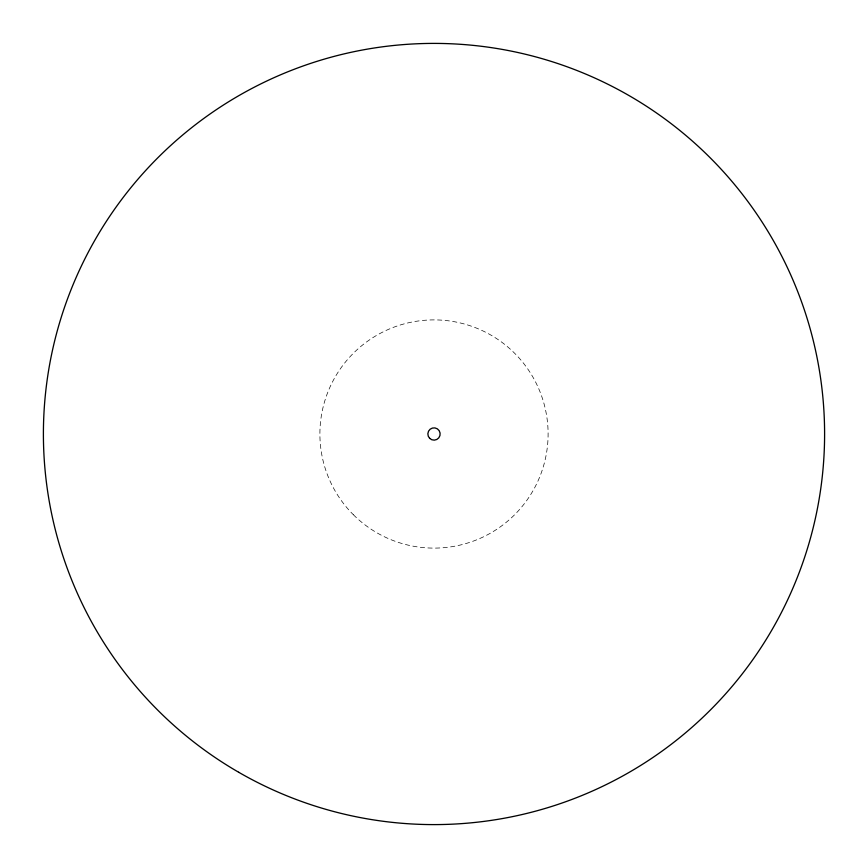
<?xml version="1.0" encoding="UTF-8"?>
<svg xmlns="http://www.w3.org/2000/svg" width="868" height="868" viewBox="0 0 868 868"><rect width="100%" height="100%" fill="white"/><g stroke="black" fill="none" stroke-linecap="round" stroke-linejoin="round"><path stroke-width="0.65" stroke-dasharray="4.34 3.25" d="M353.319 514.681A114.099 114.099 0 0 0 544.214 463.534A114.099 114.099 0 0 0 404.466 323.786A114.099 114.099 0 0 0 353.319 514.681"/><path stroke-width="1.3" d="M429.649 438.351A6.163 6.163 0 0 0 439.946 435.595A6.163 6.163 0 0 0 432.405 428.054A6.163 6.163 0 0 0 429.649 438.351M238.7 772.27A390.6 390.6 0 0 0 824.6 434A390.6 390.6 0 0 0 238.7 95.73A390.6 390.6 0 0 0 238.7 772.27"/></g></svg>
